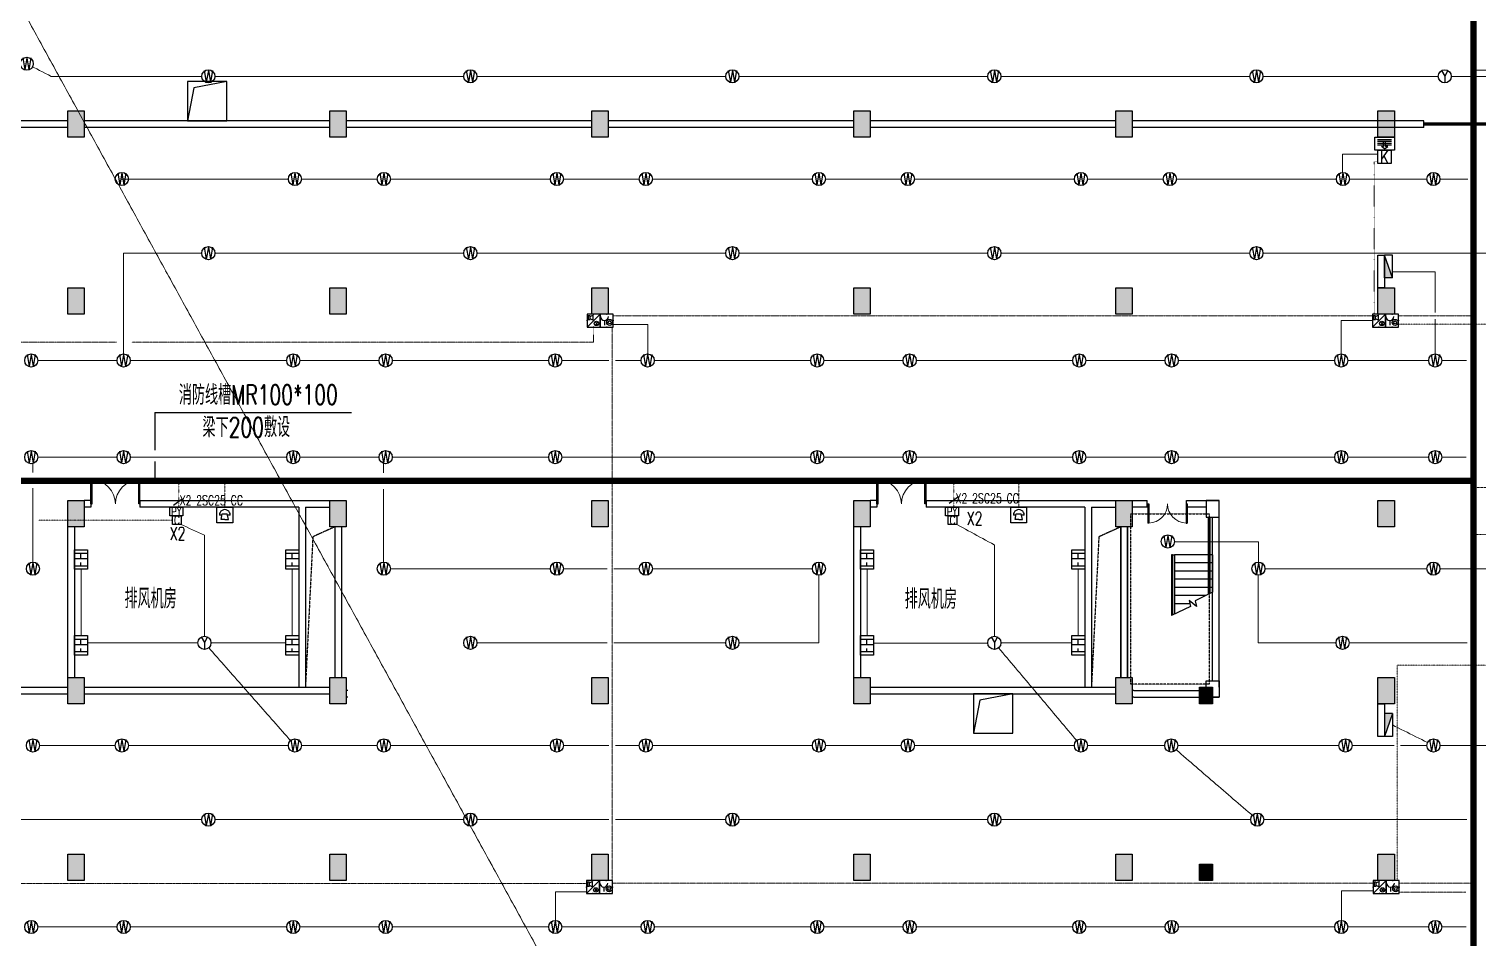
# Model space of a CAD drawing. Extents: x -1348811 to 123514, y -640545 to 749356.
# Drawn here: x -571993 to -527748, y -441473 to -413712 of the extents above; entities that cross this region are included whole.
import ezdxf
from ezdxf.enums import TextEntityAlignment as Align

# ---------------------------------------------------------------- set-up
doc = ezdxf.new("R2010")
doc.units = 0
doc.header["$LTSCALE"] = 10
doc.header["$MEASUREMENT"] = 0
for name, pattern in [('8.17_for siteplandwg$0$DASH', [0.35, 0.25, -0.1]), ('ACAD_ISO11W100', [33.5, 12, -3, 12, -3, 0.5, -3]), ('DASH', [0.35, 0.25, -0.1]), ('DASHDOT', [25.4, 12.7, -6.35, 0, -6.35]), ('DASHED', [0.75, 0.5, -0.25]), ('DIVIDE2', [0.625, 0.25, -0.125, 0, -0.125, 0, -0.125]), ('常规', [20, 10, 0, 10])]:
    doc.linetypes.add(name, pattern=pattern)
doc.layers.get('0').update_dxf_attribs({"linetype": 'CONTINUOUS'})
for name, color, linetype in [('COLU', 1, 'CONTINUOUS'), ('COLU_HATCH', 252, 'CONTINUOUS'), ('JPS-WALL', 7, 'CONTINUOUS'), ('JPS-XHS', 7, 'CONTINUOUS'), ('RD-equip', 3, 'CONTINUOUS'), ('RD-Text', 4, 'CONTINUOUS'), ('STAIR', 9, 'CONTINUOUS'), ('STAIRS', 9, 'CONTINUOUS'), ('TEXT', 7, 'CONTINUOUS'), ('wall', 8, 'CONTINUOUS'), ('WINDOW', 4, 'CONTINUOUS'), ('大空间线缆层', 1, 'CONTINUOUS'), ('排水设施', 163, 'CONTINUOUS')]:
    doc.layers.add(name, color=color, linetype=linetype)
doc.layers.add('RD-Line', color=2, linetype='常规', lineweight=0)
doc.styles.add('FS1', font='txt4.shx', dxfattribs={"width": 0.8, "bigfont": 'fstxt.shx'})
doc.styles.add('FS2', font='tjromans.shx', dxfattribs={"width": 0.8, "bigfont": 'tjhztxt.shx'})
doc.styles.get("Standard").update_dxf_attribs({"font": 'GBENOR', "bigfont": 'GBCBIG'})

# ---------------------------------------------------------------- blocks, each defined once
blk = doc.blocks.new('$DorLib2D$00000002')
for p, q in [((-0.5, 0), (-0.5, 0.4875)), ((-0.475, 0.4875), (-0.5, 0.4875)), ((-0.475, 0), (-0.475, 0.4875)), ((0.475, 0), (0.475, 0.4875)), ((0.475, 0.4875), (0.5, 0.4875)), ((0.5, 0), (0.5, 0.4875)), ((-0.5, 0), (-0.475, 0)), ((0.5, 0), (0.475, 0))]:
    blk.add_line(p, q)
at = {"lineweight": 13}
for centre, start, end in [((-0.4875, 0), 0, 88.53072), ((0.4875, 0), 91.46928, 180)]:
    blk.add_arc(centre, 0.4875, start, end, dxfattribs=at)
blk = doc.blocks.new('A$C00D673E7')
at = {"layer": '排水设施'}
blk.add_lwpolyline([(0, 0), (1200, 0), (1200, 1200), (0, 1200)], close=True, dxfattribs=at)
blk.add_lwpolyline([(1200, 1200), (189, 1005), (0, 0)], dxfattribs=at)
blk = doc.blocks.new('lt')
at = {"linetype": 'DASH'}
blk.add_lwpolyline([(2700, -5600), (300, -5600), (300, -400), (2700, -400)], close=True, dxfattribs=at)
at = {"layer": 'COLU'}
for points in [[(0, 0), (400, 0), (400, -500), (0, -500)], [(400, -5500), (0, -5500), (0, -6000), (400, -6000)]]:
    blk.add_lwpolyline(points, close=True, dxfattribs=at)
at = {"layer": 'STAIR'}
for p, q in [((877, -2768), (1450, -2494)), ((1365, -4350), (1365, -2533)), ((1425, -4350), (1425, -2506)), ((1450, -4350), (1450, -2494)), ((200, -3206), (730, -2941)), ((730, -2941), (694, -2766)), ((694, -2766), (915, -2951)), ((915, -2951), (877, -2768)), ((894, -2850), (1365, -2850)), ((1425, -2850), (1450, -2850)), ((200, -4350), (200, -3206)), ((200, -3350), (275, -3350)), ((275, -3168), (275, -5500)), ((325, -3143), (325, -5500)), ((325, -3350), (1365, -3350)), ((412, -3100), (1365, -3100)), ((1425, -3100), (1450, -3100)), ((1425, -3350), (1450, -3350)), ((200, -3600), (275, -3600)), ((200, -3850), (275, -3850)), ((325, -3600), (1365, -3600)), ((325, -3850), (1365, -3850)), ((1425, -3600), (1450, -3600)), ((1425, -3850), (1450, -3850)), ((200, -4100), (275, -4100)), ((200, -4350), (275, -4350)), ((325, -4100), (1365, -4100)), ((325, -4350), (1365, -4350)), ((1425, -4350), (1365, -4350)), ((1425, -4100), (1450, -4100)), ((1425, -4350), (1450, -4350))]:
    blk.add_line(p, q, dxfattribs=at)
at = {"layer": 'wall', "linetype": 'ByBlock'}
for p, q in [((2600, 0), (0, 0)), ((0, -300), (0, -6000)), ((2600, -200), (400, -200)), ((2600, -200), (400, -200)), ((200, -500), (200, -5500)), ((2800, -600), (2800, -5200)), ((2800, -600), (2800, -5200)), ((3000, -600), (3000, -5200)), ((3000, -600), (3000, -5200)), ((1000, -6000), (0, -6000)), ((400, -5800), (1000, -5800)), ((1000, -5800), (1000, -6000)), ((2200, -5800), (2200, -6000)), ((2200, -5800), (2650, -5800)), ((2650, -6000), (2200, -6000))]:
    blk.add_line(p, q, dxfattribs=at)
at = {"layer": 'WINDOW', "linetype": 'ByBlock', "xscale": 1200, "yscale": 1200, "zscale": 1200}
blk.add_blockref('$DorLib2D$00000002', (1575, -5900), dxfattribs=at)
blk = doc.blocks.new('WG')
at = {"layer": 'RD-equip'}
blk.add_circle((0, 0), 200, dxfattribs=at)
at = {"layer": 'RD-equip', "color": 4, "style": 'FS1', "width": 0.8}
blk.add_attdef('消防', text='', height=360, dxfattribs=at).set_placement((0, 0), align=Align.MIDDLE)
blk = doc.blocks.new('WWWW')
at = {"layer": 'RD-equip'}
blk.add_blockref('WG', (0, 0), dxfattribs=at).add_auto_attribs({'消防': 'W'})
blk = doc.blocks.new('yy')
at = {"layer": 'RD-equip'}
blk.add_circle((0, 0), 200, dxfattribs=at)
at = {"layer": 'RD-equip', "color": 4, "style": 'FS1', "width": 0.8}
blk.add_attdef('Y', text='', height=360, dxfattribs=at).set_placement((0, 0), align=Align.MIDDLE)
blk = doc.blocks.new('YYYY')
at = {"layer": 'RD-equip'}
blk.add_blockref('yy', (0, 0), dxfattribs=at).add_auto_attribs({'Y': 'Y'})
blk = doc.blocks.new('FHJL')
at = {"layer": 'RD-equip', "color": 4}
for p, q in [((-212, 331), (210, 331)), ((-212, 274), (210, 274)), ((-212, 221), (210, 221)), ((-212, 168), (210, 168)), ((-97, 120), (-31, 120)), ((0, 43), (-97, 120)), ((-31, 120), (-31, 293)), ((0, 43), (97, 120)), ((31, 120), (31, 293)), ((97, 120), (31, 120))]:
    blk.add_line(p, q, dxfattribs=at)
at = {"layer": 'RD-equip'}
blk.add_lwpolyline([(300, 400), (300, 0), (-300, 0), (-300, 400)], close=True, dxfattribs=at)
blk = doc.blocks.new('daadfadada')
at = {"layer": 'RD-equip'}
blk.add_lwpolyline([(-300, 600), (300, 600), (300, 0), (-300, 0)], close=True, dxfattribs=at)
at = {"layer": 'RD-equip', "color": 4, "style": 'FS1', "width": 0.8}
blk.add_attdef('M', text='', height=600, dxfattribs=at).set_placement((0, 300), align=Align.MIDDLE)
blk = doc.blocks.new('KZMK')
at = {"layer": 'RD-equip'}
blk.add_lwpolyline([(-200, 400), (200, 400), (200, 0), (-200, 0)], close=True, dxfattribs=at)
at = {"layer": 'RD-equip', "color": 4, "style": 'FS1', "width": 0.8}
blk.add_attdef('C', text='', height=400, dxfattribs=at).set_placement((0, 200), align=Align.MIDDLE)
blk = doc.blocks.new('$equip$00001636')
for p, q in [((0.5, 0), (-0.5, 0)), ((0.5, 0), (-0.5, -1)), ((-0.5, 0), (-0.5, -1)), ((0.5, -1), (0.5, 0)), ((-0.5, -1), (0.5, -1)), ((-0.42, -0.13, 0), (-0.42, -0.43, 0)), ((-0.27, -0.13, 0), (-0.42, -0.13, 0)), ((-0.42, -0.43, 0), (-0.27, -0.43, 0)), ((-0.27, -0.18, 0), (-0.07, -0.08, 0)), ((-0.27, -0.43, 0), (-0.27, -0.13, 0)), ((-0.07, -0.48, 0), (-0.27, -0.38, 0)), ((-0.07, -0.08, 0), (-0.07, -0.48, 0)), ((0.11, -0.6), (0.34, -0.84)), ((0.11, -0.84), (0.34, -0.6))]:
    blk.add_line(p, q)
blk.add_circle((0.22, -0.72), 0.169)
for p in [(0, 0), (-0.5, -0.5), (0, -1), (0.5, -0.5)]:
    blk.add_point(p)
at = {"flags": 9}
blk.add_attdef('A', (0, 0), '', height=0.00002, dxfattribs=at)
blk.add_attdef('B', text='', height=0.4, dxfattribs=at).set_placement((0.88, -0.7), align=Align.MIDDLE_CENTER)
blk = doc.blocks.new('$equip$00001630')
for p, q in [((-0.5, 0), (-0.5, -1)), ((0.5, 0), (-0.5, 0)), ((0.5, -1), (0.5, 0)), ((-0.5, -1), (0.5, -1)), ((-0.17, -0.5), (-0.17, -0.85))]:
    blk.add_line(p, q)
for radius in [0.226, 0.113]:
    blk.add_circle((0.23, -0.64), radius)
blk.add_arc((-0.17, -0.2), 0.3, 180, 0)
for p in [(0, 0), (-0.5, -0.5), (0, -1), (0.5, -0.5)]:
    blk.add_point(p)
at = {"flags": 9}
blk.add_attdef('A', (0, 0), '', height=0.00002, dxfattribs=at)
blk.add_attdef('B', text='', height=0.4, dxfattribs=at).set_placement((0.88, -0.7), align=Align.MIDDLE_CENTER)
blk = doc.blocks.new('DXHS')
at = {"layer": 'JPS-XHS'}
blk.add_hatch(color=256, dxfattribs=at).paths.add_polyline_path([(-350, 240), (-350, 0), (350, 0)])
at = {"layer": 'JPS-XHS', "linetype": 'Continuous'}
for p, q in [((-350, 240), (-350, 0)), ((-350, 240), (350, 240)), ((-350, 0), (350, 0)), ((350, 240), (350, 0))]:
    blk.add_line(p, q, dxfattribs=at)
at = {"layer": 'JPS-XHS'}
blk.add_line((-350, 240), (350, 0), dxfattribs=at)
blk = doc.blocks.new('adfarq2daasdfwqdf')
at = {"color": 4}
for p, q in [((-73, 0), (-139, 0)), ((-94, -112), (-67, 29)), ((-67, 29), (62, 29)), ((94, -112), (62, 29)), ((139, 0), (71, 0)), ((0, -112), (-94, -112)), ((0, -112), (94, -112))]:
    blk.add_line(p, q, dxfattribs=at)
blk.add_ellipse((0, 0), major_axis=(98.3, 98.3), ratio=1, start_param=5.497787, end_param=8.63938, dxfattribs=at)
at = {"layer": 'RD-equip'}
blk.add_lwpolyline([(-201, 200), (199, 200), (199, -200), (-201, -200)], close=True, dxfattribs=at)

msp = doc.modelspace()

# ---------------------------------------------------------------- hatches: boundary and pattern name
at = {"layer": 'COLU_HATCH'}
for points in [[(-570803.4, -416216.4), (-570303.4, -416216.4), (-570303.4, -417016.4), (-570803.4, -417016.4)], [(-562803.4, -416216.4), (-562303.4, -416216.4), (-562303.4, -417016.4), (-562803.4, -417016.4)], [(-554803.4, -416216.4), (-554303.4, -416216.4), (-554303.4, -417016.4), (-554803.4, -417016.4)], [(-546803.4, -416216.4), (-546303.4, -416216.4), (-546303.4, -417016.4), (-546803.4, -417016.4)], [(-538803.4, -416216.4), (-538303.4, -416216.4), (-538303.4, -417016.4), (-538803.4, -417016.4)], [(-530803.4, -416216.4), (-530303.4, -416216.4), (-530303.4, -417016.4), (-530803.4, -417016.4)], [(-570803.4, -421616.4), (-570303.4, -421616.4), (-570303.4, -422416.4), (-570803.4, -422416.4)], [(-562803.4, -421616.4), (-562303.4, -421616.4), (-562303.4, -422416.4), (-562803.4, -422416.4)], [(-554803.4, -421616.4), (-554303.4, -421616.4), (-554303.4, -422416.4), (-554803.4, -422416.4)], [(-546803.4, -421616.4), (-546303.4, -421616.4), (-546303.4, -422416.4), (-546803.4, -422416.4)], [(-538803.4, -421616.4), (-538303.4, -421616.4), (-538303.4, -422416.4), (-538803.4, -422416.4)], [(-530803.4, -421616.4), (-530303.4, -421616.4), (-530303.4, -422416.4), (-530803.4, -422416.4)], [(-570803.4, -428116.4), (-570303.4, -428116.4), (-570303.4, -428916.4), (-570803.4, -428916.4)], [(-562803.4, -428116.4), (-562303.4, -428116.4), (-562303.4, -428916.4), (-562803.4, -428916.4)], [(-554803.4, -428116.4), (-554303.4, -428116.4), (-554303.4, -428916.4), (-554803.4, -428916.4)], [(-546803.4, -428116.4), (-546303.4, -428116.4), (-546303.4, -428916.4), (-546803.4, -428916.4)], [(-538803.4, -428116.4), (-538303.4, -428116.4), (-538303.4, -428916.4), (-538803.4, -428916.4)], [(-530803.4, -428116.4), (-530303.4, -428116.4), (-530303.4, -428916.4), (-530803.4, -428916.4)], [(-570803.4, -433516.4), (-570303.4, -433516.4), (-570303.4, -434316.4), (-570803.4, -434316.4)], [(-562803.4, -433516.4), (-562303.4, -433516.4), (-562303.4, -434316.4), (-562803.4, -434316.4)], [(-554803.4, -433516.4), (-554303.4, -433516.4), (-554303.4, -434316.4), (-554803.4, -434316.4)], [(-546803.4, -433516.4), (-546303.4, -433516.4), (-546303.4, -434316.4), (-546803.4, -434316.4)], [(-538803.4, -433516.4), (-538303.4, -433516.4), (-538303.4, -434316.4), (-538803.4, -434316.4)], [(-530803.4, -433516.4), (-530303.4, -433516.4), (-530303.4, -434316.4), (-530803.4, -434316.4)], [(-536253.4, -433816.4), (-535853.4, -433816.4), (-535853.4, -434316.4), (-536253.4, -434316.4)], [(-570803.4, -438916.4), (-570303.4, -438916.4), (-570303.4, -439716.4), (-570803.4, -439716.4)], [(-562803.4, -438916.4), (-562303.4, -438916.4), (-562303.4, -439716.4), (-562803.4, -439716.4)], [(-554803.4, -438916.4), (-554303.4, -438916.4), (-554303.4, -439716.4), (-554803.4, -439716.4)], [(-546803.4, -438916.4), (-546303.4, -438916.4), (-546303.4, -439716.4), (-546803.4, -439716.4)], [(-538803.4, -438916.4), (-538303.4, -438916.4), (-538303.4, -439716.4), (-538803.4, -439716.4)], [(-536253.4, -439216.4), (-535853.4, -439216.4), (-535853.4, -439716.4), (-536253.4, -439716.4)], [(-530803.4, -438916.4), (-530303.4, -438916.4), (-530303.4, -439716.4), (-530803.4, -439716.4)]]:
    msp.add_hatch(color=256, dxfattribs=at).paths.add_polyline_path(points)

# ---------------------------------------------------------------- linework, layer by layer
at = {"layer": 'COLU'}
for points in [[(-570803.4, -416216.4), (-570303.4, -416216.4), (-570303.4, -417016.4), (-570803.4, -417016.4)], [(-562803.4, -416216.4), (-562303.4, -416216.4), (-562303.4, -417016.4), (-562803.4, -417016.4)], [(-554803.4, -416216.4), (-554303.4, -416216.4), (-554303.4, -417016.4), (-554803.4, -417016.4)], [(-546803.4, -416216.4), (-546303.4, -416216.4), (-546303.4, -417016.4), (-546803.4, -417016.4)], [(-538803.4, -416216.4), (-538303.4, -416216.4), (-538303.4, -417016.4), (-538803.4, -417016.4)], [(-530803.4, -416216.4), (-530303.4, -416216.4), (-530303.4, -417016.4), (-530803.4, -417016.4)], [(-570803.4, -421616.4), (-570303.4, -421616.4), (-570303.4, -422416.4), (-570803.4, -422416.4)], [(-562803.4, -421616.4), (-562303.4, -421616.4), (-562303.4, -422416.4), (-562803.4, -422416.4)], [(-554803.4, -421616.4), (-554303.4, -421616.4), (-554303.4, -422416.4), (-554803.4, -422416.4)], [(-546803.4, -421616.4), (-546303.4, -421616.4), (-546303.4, -422416.4), (-546803.4, -422416.4)], [(-538803.4, -421616.4), (-538303.4, -421616.4), (-538303.4, -422416.4), (-538803.4, -422416.4)], [(-530803.4, -421616.4), (-530303.4, -421616.4), (-530303.4, -422416.4), (-530803.4, -422416.4)], [(-570803.4, -428116.4), (-570303.4, -428116.4), (-570303.4, -428916.4), (-570803.4, -428916.4)], [(-562803.4, -428116.4), (-562303.4, -428116.4), (-562303.4, -428916.4), (-562803.4, -428916.4)], [(-554803.4, -428116.4), (-554303.4, -428116.4), (-554303.4, -428916.4), (-554803.4, -428916.4)], [(-546803.4, -428116.4), (-546303.4, -428116.4), (-546303.4, -428916.4), (-546803.4, -428916.4)], [(-538803.4, -428116.4), (-538303.4, -428116.4), (-538303.4, -428916.4), (-538803.4, -428916.4)], [(-530803.4, -428116.4), (-530303.4, -428116.4), (-530303.4, -428916.4), (-530803.4, -428916.4)], [(-570803.4, -433516.4), (-570303.4, -433516.4), (-570303.4, -434316.4), (-570803.4, -434316.4)], [(-562803.4, -433516.4), (-562303.4, -433516.4), (-562303.4, -434316.4), (-562803.4, -434316.4)], [(-554803.4, -433516.4), (-554303.4, -433516.4), (-554303.4, -434316.4), (-554803.4, -434316.4)], [(-546803.4, -433516.4), (-546303.4, -433516.4), (-546303.4, -434316.4), (-546803.4, -434316.4)], [(-538803.4, -433516.4), (-538303.4, -433516.4), (-538303.4, -434316.4), (-538803.4, -434316.4)], [(-530803.4, -433516.4), (-530303.4, -433516.4), (-530303.4, -434316.4), (-530803.4, -434316.4)], [(-536253.4, -433816.4), (-535853.4, -433816.4), (-535853.4, -434316.4), (-536253.4, -434316.4)], [(-570803.4, -438916.4), (-570303.4, -438916.4), (-570303.4, -439716.4), (-570803.4, -439716.4)], [(-562803.4, -438916.4), (-562303.4, -438916.4), (-562303.4, -439716.4), (-562803.4, -439716.4)], [(-554803.4, -438916.4), (-554303.4, -438916.4), (-554303.4, -439716.4), (-554803.4, -439716.4)], [(-546803.4, -438916.4), (-546303.4, -438916.4), (-546303.4, -439716.4), (-546803.4, -439716.4)], [(-538803.4, -438916.4), (-538303.4, -438916.4), (-538303.4, -439716.4), (-538803.4, -439716.4)], [(-536253.4, -439216.4), (-535853.4, -439216.4), (-535853.4, -439716.4), (-536253.4, -439716.4)], [(-530803.4, -438916.4), (-530303.4, -438916.4), (-530303.4, -439716.4), (-530803.4, -439716.4)]]:
    msp.add_lwpolyline(points, close=True, dxfattribs=at)
at = {"layer": 'JPS-WALL'}
for points in [[(-530603.4, -420616.4), (-530603.4, -421616.4), (-530803.4, -421616.4), (-530803.4, -420616.4)], [(-530603.4, -434316.4), (-530603.4, -435316.4), (-530803.4, -435316.4), (-530803.4, -434316.4)]]:
    msp.add_lwpolyline(points, close=True, dxfattribs=at)
at = {"layer": 'RD-equip'}
for points in [[(-567694.5, -428316.4), (-567294.7, -428316.4), (-567294.7, -428583.1), (-567694.5, -428583.1)], [(-544011.8, -428316.4), (-543612.1, -428316.4), (-543612.1, -428583.1), (-544011.8, -428583.1)], [(-570603.4, -430213.1), (-570603.4, -429613.5), (-570203.4, -429613.5), (-570203.4, -430213.1)], [(-564153.4, -430213.1), (-564153.4, -429613.5), (-563753.4, -429613.5), (-563753.4, -430213.1)], [(-546603.4, -430213.1), (-546603.4, -429613.5), (-546203.4, -429613.5), (-546203.4, -430213.1)], [(-540153.4, -430213.1), (-540153.4, -429613.5), (-539753.4, -429613.5), (-539753.4, -430213.1)], [(-570603.4, -432836.6), (-570603.4, -432237), (-570203.4, -432237), (-570203.4, -432836.6)], [(-564153.4, -432836.6), (-564153.4, -432237), (-563753.4, -432237), (-563753.4, -432836.6)], [(-546603.4, -432836.6), (-546603.4, -432237), (-546203.4, -432237), (-546203.4, -432836.6)], [(-540153.4, -432836.6), (-540153.4, -432237), (-539753.4, -432237), (-539753.4, -432836.6)]]:
    msp.add_lwpolyline(points, close=True, dxfattribs=at)
at = {"layer": 'RD-Line'}
for p, q in [((-608888.9, -346232.8), (-456497.3, -624013.4)), ((-571310.9, -415158.3), (-571883.3, -414865.7)), ((-526538.2, -414971.7), (-527884.8, -414971.7)), ((-566716.1, -415158.3), (-571310.9, -415158.3)), ((-558716.1, -415158.3), (-566316.1, -415158.3)), ((-550716.1, -415158.3), (-558316.1, -415158.3)), ((-542716.1, -415158.3), (-550316.1, -415158.3)), ((-534716.1, -415158.3), (-542316.1, -415158.3)), ((-528964.5, -415158.3), (-534316.1, -415158.3)), ((-526666.1, -415158.3), (-528564.5, -415158.3)), ((-530803.4, -417531.1), (-531887.9, -417531.1)), ((-531887.9, -418094.5), (-531887.9, -417531.1)), ((-569159.2, -418294), (-564073.4, -418294)), ((-563673.4, -418294), (-561359.2, -418294)), ((-560959.2, -418294), (-556073.4, -418294)), ((-555673.4, -418294), (-553359.2, -418294)), ((-552959.2, -418294), (-548073.4, -418294)), ((-547673.4, -418294), (-545359.2, -418294)), ((-544959.2, -418294), (-540073.4, -418294)), ((-539673.4, -418294), (-537359.2, -418294)), ((-536959.2, -418294), (-533613, -418294)), ((-533613, -418294), (-532073.4, -418294)), ((-531673.4, -418294), (-529309.2, -418294)), ((-528909.2, -418294), (-528056.6, -418294)), ((-566716.1, -420558.3), (-569111.6, -420558.3)), ((-569111.6, -423635.7), (-569111.6, -420558.3)), ((-558716.1, -420558.3), (-566316.1, -420558.3)), ((-550716.1, -420558.3), (-558316.1, -420558.3)), ((-542716.1, -420558.3), (-550316.1, -420558.3)), ((-534716.1, -420558.3), (-542316.1, -420558.3)), ((-526666.1, -420558.3), (-534316.1, -420558.3)), ((-530363.4, -421124.1), (-529057.5, -421124.1)), ((-529057.5, -422375), (-529057.5, -421124.1)), ((-554153.4, -422733.9), (-553092.7, -422733.9)), ((-553092.7, -423635.7), (-553092.7, -422733.9)), ((-530972.4, -422616.4), (-531931.1, -422616.4)), ((-531931.1, -423635.6), (-531931.1, -422616.4)), ((-529057.5, -423635.5), (-529057.5, -422575)), ((-571723.4, -423835.5), (-569302.8, -423835.5)), ((-568902.8, -423835.5), (-564123.4, -423835.5)), ((-563723.4, -423835.5), (-561302.8, -423835.5)), ((-560902.8, -423835.5), (-556123.4, -423835.5)), ((-555723.4, -423835.5), (-554286.1, -423835.5)), ((-554086.1, -423835.5), (-553302.8, -423835.5)), ((-552902.8, -423835.5), (-548123.4, -423835.5)), ((-547723.4, -423835.5), (-545302.8, -423835.5)), ((-544902.8, -423835.5), (-540123.4, -423835.5)), ((-539723.4, -423835.5), (-537302.8, -423835.5)), ((-536902.8, -423835.5), (-533647.3, -423835.5)), ((-533647.3, -423835.5), (-532123.4, -423835.5)), ((-531723.4, -423835.5), (-529252.8, -423835.5)), ((-528852.8, -423835.5), (-528103.6, -423835.5)), ((-569302.8, -426787.5), (-571723.4, -426787.5)), ((-564123.4, -426787.5), (-568902.8, -426787.5)), ((-561302.8, -426787.5), (-563723.4, -426787.5)), ((-556123.4, -426787.5), (-560902.8, -426787.5)), ((-553302.8, -426787.5), (-555723.4, -426787.5)), ((-548123.4, -426787.5), (-552902.8, -426787.5)), ((-545302.8, -426787.5), (-547723.4, -426787.5)), ((-540123.4, -426787.5), (-544902.8, -426787.5)), ((-537302.8, -426787.5), (-539723.4, -426787.5)), ((-533675.3, -426787.5), (-536902.8, -426787.5)), ((-532123.4, -426787.5), (-533675.3, -426787.5)), ((-529252.8, -426787.5), (-531723.4, -426787.5)), ((-528111.6, -426787.5), (-528852.8, -426787.5)), ((-571880.5, -427256.2), (-571880.5, -426982.8)), ((-561168.4, -427269.7), (-561168.4, -426976.4)), ((-571880.5, -429994.1), (-571880.5, -427736)), ((-561168.4, -429994.2), (-561168.4, -427767)), ((-566637.7, -429174.3), (-567345.7, -428843.5)), ((-566637.7, -432258.3), (-566637.7, -429174.3)), ((-543663.1, -428843.5), (-542516.1, -429468.1)), ((-542516.1, -432258.3), (-542516.1, -429468.1)), ((-537019.7, -429368.8), (-534449.4, -429368.8)), ((-534449.4, -429994), (-534449.4, -429368.8)), ((-570403.4, -432237), (-570403.4, -430213.1)), ((-563953.4, -432237), (-563953.4, -430213.1)), ((-560959.2, -430194), (-556073.4, -430194)), ((-555673.4, -430194), (-554338.9, -430194)), ((-554138.9, -430194), (-553359.2, -430194)), ((-552959.2, -430194), (-548073.4, -430194)), ((-547873.4, -430394), (-547873.4, -432458.3)), ((-546403.4, -432237), (-546403.4, -430213.1)), ((-539953.4, -432237), (-539953.4, -430213.1)), ((-534457, -430394), (-534457, -432455.2)), ((-534253.6, -430194), (-533537.3, -430194)), ((-533537.3, -430194), (-529309.2, -430194)), ((-528909.2, -430194), (-524023.4, -430194)), ((-570203.4, -432458.3), (-566837.7, -432458.3)), ((-566505.4, -432608.3), (-564005.7, -435444)), ((-566437.7, -432458.3), (-564153.4, -432458.3)), ((-554338.9, -432458.3), (-558316.1, -432458.3)), ((-550716.1, -432458.3), (-554138.9, -432458.3)), ((-550316.1, -432458.3), (-547873.4, -432458.3)), ((-542715.9, -432467.4), (-546203.4, -432467.4)), ((-542387.2, -432611.2), (-540002.3, -435441.1)), ((-542316.1, -432459.1), (-540153.4, -432459.1)), ((-532083.1, -432455.2), (-534457, -432455.2)), ((-528075.7, -432459.8), (-531683.1, -432459.8)), ((-530363.4, -434966.4), (-529288.1, -435504.5)), ((-571673.4, -435594), (-569359.2, -435594)), ((-568959.2, -435594), (-564073.4, -435594)), ((-563673.4, -435594), (-561359.2, -435594)), ((-560959.2, -435594), (-556073.4, -435594)), ((-555673.4, -435594), (-554286.1, -435594)), ((-554086.1, -435594), (-553359.2, -435594)), ((-552959.2, -435594), (-548073.4, -435594)), ((-547673.4, -435594), (-545359.2, -435594)), ((-544959.2, -435594), (-540073.4, -435594)), ((-537315.6, -435594), (-539673.4, -435594)), ((-536964.1, -435724.6), (-534640.3, -437727.7)), ((-533555, -435594), (-536915.6, -435594)), ((-531994.5, -435594), (-533555, -435594)), ((-530312.4, -435594), (-531594.5, -435594)), ((-529309.2, -435594), (-530112.4, -435594)), ((-524023.4, -435594), (-528909.2, -435594)), ((-566716.1, -437858.3), (-574316.1, -437858.3)), ((-558716.1, -437858.3), (-566316.1, -437858.3)), ((-554286.1, -437858.3), (-558316.1, -437858.3)), ((-550716.1, -437858.3), (-554086.1, -437858.3)), ((-542716.1, -437858.3), (-550316.1, -437858.3)), ((-534688.8, -437858.3), (-542316.1, -437858.3)), ((-528086.8, -437858.3), (-534288.8, -437858.3)), ((-554972.4, -440066.5), (-555915.5, -440066.5)), ((-555915.5, -440935.6), (-555915.5, -440066.5)), ((-530953.4, -440034.2), (-531920, -440034.2)), ((-531920, -440935.5), (-531920, -440034.2)), ((-571723.4, -441135.5), (-569302.8, -441135.5)), ((-568902.8, -441135.5), (-564123.4, -441135.5)), ((-563723.4, -441135.5), (-561302.8, -441135.5)), ((-560902.8, -441135.5), (-556123.4, -441135.5)), ((-555723.4, -441135.5), (-553302.8, -441135.5)), ((-552902.8, -441135.5), (-548123.4, -441135.5)), ((-547723.4, -441135.5), (-545302.8, -441135.5)), ((-544902.8, -441135.5), (-540123.4, -441135.5)), ((-539723.4, -441135.5), (-537302.8, -441135.5)), ((-536902.8, -441135.5), (-533566.6, -441135.5)), ((-533566.6, -441135.5), (-532123.4, -441135.5)), ((-531723.4, -441135.5), (-529252.8, -441135.5)), ((-528852.8, -441135.5), (-528110.5, -441135.5))]:
    msp.add_line(p, q, dxfattribs=at)
at = {"layer": 'RD-Line', "color": 1, "linetype": 'DASHDOT', "ltscale": 0.04}
for p, q in [((-530916.3, -422416.4), (-530916.3, -417765.4)), ((-530803.4, -417765.4), (-530916.3, -417765.4)), ((-554753.4, -422816.4), (-554753.4, -423271.9))]:
    msp.add_line(p, q, dxfattribs=at)
at = {"layer": 'RD-Line', "color": 1, "linetype": 'ACAD_ISO11W100', "ltscale": 0.05}
for p, q in [((-554153.4, -422475), (-530972.4, -422475)), ((-527884.8, -422475), (-530172.5, -422475)), ((-554186.1, -439716.4), (-554186.1, -422816.4)), ((-569325.6, -423271.9), (-578965.3, -423271.9)), ((-554753.4, -423271.9), (-568849.2, -423271.9)), ((-554972.4, -439804.6), (-578153.4, -439804.6)), ((-530953.4, -439797.1), (-554172.5, -439797.1)), ((-530153.4, -439798.3), (-527884.8, -439798.3)), ((-530153.4, -440073.4), (-528118.8, -440073.4))]:
    msp.add_line(p, q, dxfattribs=at)
at = {"layer": 'RD-Line', "color": 1, "linetype": 'DASHDOT', "ltscale": 0.05}
for p, q in [((-530172.5, -422721.6), (-519268.9, -422721.6)), ((-567606.1, -428713.3), (-571704.1, -428713.3)), ((-520849.7, -433140.5), (-530212.4, -433140.5)), ((-530212.4, -439716.4), (-530212.4, -433140.5))]:
    msp.add_line(p, q, dxfattribs=at)
at = {"layer": 'RD-Line', "color": 1, "linetype": 'DIVIDE2', "ltscale": 0.8}
for p, q in [((-567417.7, -428316.4), (-567417.7, -427509.2)), ((-543752.2, -428316.4), (-543752.2, -427509.2))]:
    msp.add_line(p, q, dxfattribs=at)
at = {"layer": 'RD-Line', "linetype": '8.17_for siteplandwg$0$DASH'}
for p, q in [((-566013.4, -428316.5), (-566013.4, -427509.2)), ((-541771.3, -428316.5), (-541771.3, -427509.2)), ((-522053.4, -427710.7), (-527884.8, -427710.7))]:
    msp.add_line(p, q, dxfattribs=at)
at = {"layer": 'RD-Line', "color": 1, "linetype": 'DIVIDE2', "ltscale": 1.2}
msp.add_line((-527884.8, -429149.3), (-520003.3, -429149.3), dxfattribs=at)
at = {"layer": 'RD-Line', "linetype": 'DASHED', "ltscale": 0.8, "const_width": 200}
for points in [[(-593857.2, -602852.8), (-593857.2, -584767.5), (-533341.7, -584767.5), (-533341.7, -497934.3), (-527884.8, -497934.3), (-527884.8, -388234.7)], [(-527884.8, -427509.2), (-592889.5, -427509.2)]]:
    msp.add_lwpolyline(points, dxfattribs=at)
at = {"layer": 'RD-Text'}
for p, q in [((-568145.5, -425425.9), (-562149.6, -425425.9)), ((-568145.5, -425425.9), (-568145.5, -426571.1)), ((-568145.5, -426922.9), (-568145.5, -427509.2)), ((-567302.2, -428058.1), (-567583.1, -428264.8)), ((-543610.4, -427996.9), (-543891.3, -428203.6))]:
    msp.add_line(p, q, dxfattribs=at)
at = {"layer": 'STAIRS', "linetype": 'DASH'}
for points in [[(-562653.4, -428916.4), (-563325.2, -429220.5), (-563553.4, -433816.4)], [(-538653.4, -428916.4), (-539325.2, -429220.5), (-539553.4, -433816.4)]]:
    msp.add_lwpolyline(points, dxfattribs=at)
at = {"layer": 'wall', "linetype": 'ByBlock'}
for p, q in [((-570803.4, -416516.4), (-573553.4, -416516.4)), ((-570803.4, -416716.4), (-573553.4, -416716.4)), ((-562803.4, -416516.4), (-570303.4, -416516.4)), ((-562803.4, -416716.4), (-570303.4, -416716.4)), ((-554803.4, -416516.4), (-562303.4, -416516.4)), ((-554803.4, -416716.4), (-562303.4, -416716.4)), ((-546803.4, -416516.4), (-554303.4, -416516.4)), ((-546803.4, -416716.4), (-554303.4, -416716.4)), ((-538803.4, -416516.4), (-546303.4, -416516.4)), ((-538803.4, -416716.4), (-546303.4, -416716.4)), ((-529403.4, -416516.4), (-538303.4, -416516.4)), ((-529403.4, -416716.4), (-538303.4, -416716.4)), ((-570103.4, -428116.4), (-570303.4, -428116.4)), ((-570103.4, -428116.4), (-570103.4, -428316.4)), ((-568603.4, -428116.4), (-562803.4, -428116.4)), ((-568603.4, -428116.4), (-568603.4, -428316.4)), ((-546103.4, -428116.4), (-546303.4, -428116.4)), ((-546103.4, -428116.4), (-546103.4, -428316.4)), ((-544603.4, -428116.4), (-538803.4, -428116.4)), ((-544603.4, -428116.4), (-544603.4, -428316.4)), ((-570103.4, -428316.4), (-570303.4, -428316.4)), ((-563753.4, -428316.4), (-568603.4, -428316.4)), ((-563753.4, -428316.4), (-563753.4, -433816.4)), ((-563553.4, -428316.4), (-563553.4, -433816.4)), ((-563553.4, -428316.4), (-562803.4, -428316.4)), ((-546103.4, -428316.4), (-546303.4, -428316.4)), ((-539753.4, -428316.4), (-544603.4, -428316.4)), ((-539753.4, -428316.4), (-539753.4, -433816.4)), ((-539553.4, -428316.4), (-539553.4, -433816.4)), ((-539553.4, -428316.4), (-538803.4, -428316.4)), ((-570803.4, -433516.4), (-570803.4, -428916.4)), ((-570603.4, -428916.4), (-570603.4, -433516.4)), ((-562653.4, -428916.4), (-562653.4, -433516.4)), ((-562453.4, -428916.4), (-562453.4, -433516.4)), ((-546803.4, -433516.4), (-546803.4, -428916.4)), ((-546603.4, -428916.4), (-546603.4, -433516.4)), ((-538653.4, -428916.4), (-538653.4, -433516.4)), ((-538453.4, -428916.4), (-538453.4, -433516.4))]:
    msp.add_line(p, q, dxfattribs=at)
at = {"layer": 'wall'}
for p, q in [((-529403.4, -416716.4), (-529403.4, -416516.4)), ((-578303.4, -433816.4), (-570803.4, -433816.4)), ((-578303.4, -434016.4), (-570803.4, -434016.4)), ((-570303.4, -433816.4), (-562803.4, -433816.4)), ((-570303.4, -434016.4), (-562803.4, -434016.4)), ((-562253.4, -433916.4), (-562303.4, -433916.4)), ((-546303.4, -433816.4), (-538803.4, -433816.4)), ((-546303.4, -434016.4), (-538803.4, -434016.4)), ((-538253.4, -433916.4), (-538303.4, -433916.4)), ((-562253.4, -434116.4), (-562303.4, -434116.4)), ((-538253.4, -434116.4), (-538303.4, -434116.4))]:
    msp.add_line(p, q, dxfattribs=at)
at = {"layer": 'WINDOW', "linetype": 'DASH', "ltscale": 2, "const_width": 100}
msp.add_lwpolyline([(-523703.4, -416616.4), (-529403.4, -416616.4)], dxfattribs=at)

# ---------------------------------------------------------------- block references
at = {"layer": 'JPS-XHS', "xscale": -1, "rotation": 270}
msp.add_blockref('DXHS', (-530603.4, -420966.4), dxfattribs=at)
at = {"layer": 'JPS-XHS', "rotation": 270}
msp.add_blockref('DXHS', (-530603.4, -434966.4), dxfattribs=at)
at = {"layer": 'RD-equip'}
for name, p in [('WWWW', (-572061.4, -414774.7)), ('WWWW', (-566516.1, -415158.3)), ('WWWW', (-558516.1, -415158.3)), ('WWWW', (-550516.1, -415158.3)), ('WWWW', (-542516.1, -415158.3)), ('WWWW', (-534516.1, -415158.3)), ('YYYY', (-528764.5, -415158.3)), ('WWWW', (-569159.2, -418294)), ('WWWW', (-563873.4, -418294)), ('WWWW', (-561159.2, -418294)), ('WWWW', (-555873.4, -418294)), ('WWWW', (-553159.2, -418294)), ('WWWW', (-547873.4, -418294)), ('WWWW', (-545159.2, -418294)), ('WWWW', (-539873.4, -418294)), ('WWWW', (-537159.2, -418294)), ('WWWW', (-531873.4, -418294)), ('WWWW', (-529109.2, -418294)), ('WWWW', (-566516.1, -420558.3)), ('WWWW', (-558516.1, -420558.3)), ('WWWW', (-550516.1, -420558.3)), ('WWWW', (-542516.1, -420558.3)), ('WWWW', (-534516.1, -420558.3)), ('WWWW', (-571923.4, -423835.5)), ('WWWW', (-569102.8, -423835.5)), ('WWWW', (-563923.4, -423835.5)), ('WWWW', (-561102.8, -423835.5)), ('WWWW', (-555923.4, -423835.5)), ('WWWW', (-553102.8, -423835.5)), ('WWWW', (-547923.4, -423835.5)), ('WWWW', (-545102.8, -423835.5)), ('WWWW', (-539923.4, -423835.5)), ('WWWW', (-537102.8, -423835.5)), ('WWWW', (-531923.4, -423835.5)), ('WWWW', (-529052.8, -423835.5)), ('WWWW', (-571923.4, -426787.5)), ('WWWW', (-569102.8, -426787.5)), ('WWWW', (-563923.4, -426787.5)), ('WWWW', (-561102.8, -426787.5)), ('WWWW', (-555923.4, -426787.5)), ('WWWW', (-553102.8, -426787.5)), ('WWWW', (-547923.4, -426787.5)), ('WWWW', (-545102.8, -426787.5)), ('WWWW', (-539923.4, -426787.5)), ('WWWW', (-537102.8, -426787.5)), ('WWWW', (-531923.4, -426787.5)), ('WWWW', (-529052.8, -426787.5)), ('WWWW', (-537219.7, -429363.2)), ('WWWW', (-571873.4, -430194)), ('WWWW', (-561159.2, -430194)), ('WWWW', (-555873.4, -430194)), ('WWWW', (-553159.2, -430194)), ('WWWW', (-547873.4, -430194)), ('WWWW', (-534453.6, -430194)), ('WWWW', (-529109.2, -430194)), ('YYYY', (-566637.7, -432458.3)), ('WWWW', (-558516.1, -432458.3)), ('WWWW', (-550516.1, -432458.3)), ('YYYY', (-542516.1, -432458.3)), ('WWWW', (-531883.1, -432458.3)), ('WWWW', (-571873.4, -435594)), ('WWWW', (-569159.2, -435594)), ('WWWW', (-563873.4, -435594)), ('WWWW', (-561159.2, -435594)), ('WWWW', (-555873.4, -435594)), ('WWWW', (-553159.2, -435594)), ('WWWW', (-547873.4, -435594)), ('WWWW', (-545159.2, -435594)), ('WWWW', (-539873.4, -435594)), ('WWWW', (-537115.6, -435594)), ('WWWW', (-531794.5, -435594)), ('WWWW', (-529109.2, -435594)), ('WWWW', (-566516.1, -437858.3)), ('WWWW', (-558516.1, -437858.3)), ('WWWW', (-550516.1, -437858.3)), ('WWWW', (-542516.1, -437858.3)), ('WWWW', (-534488.8, -437858.3)), ('WWWW', (-571923.4, -441135.5)), ('WWWW', (-569102.8, -441135.5)), ('WWWW', (-563923.4, -441135.5)), ('WWWW', (-561102.8, -441135.5)), ('WWWW', (-555923.4, -441135.5)), ('WWWW', (-553102.8, -441135.5)), ('WWWW', (-547923.4, -441135.5)), ('WWWW', (-545102.8, -441135.5)), ('WWWW', (-539923.4, -441135.5)), ('WWWW', (-537102.8, -441135.5)), ('WWWW', (-531923.4, -441135.5)), ('WWWW', (-529052.8, -441135.5))]:
    msp.add_blockref(name, p, dxfattribs=at)
for name, p, xscale, yscale, zscale in [('FHJL', (-530603.4, -417416.4), 1.000005000270903, 1.000005000038072, 1.000005), ('$equip$00001636', (-554753.4, -422416.4), 399.9743999999482, 399.9743999999482, 399.9744), ('$equip$00001630', (-554353.4, -422416.4), 399.9743999999482, 399.9743999999482, 399.9744000000001), ('$equip$00001636', (-530772.5, -422416.4), 399.9743999999482, 399.9743999999482, 399.9744), ('$equip$00001630', (-530372.5, -422416.4), 399.9743999999482, 399.9743999999482, 399.9744000000001), ('$equip$00001636', (-554772.5, -439716.4), 399.9743999999482, 399.9743999999482, 399.9744), ('$equip$00001630', (-554372.5, -439716.4), 399.9743999999482, 399.9743999999482, 399.9744000000001), ('$equip$00001636', (-530753.4, -439716.4), 399.9743999999482, 399.9743999999482, 399.9744), ('$equip$00001630', (-530353.4, -439716.4), 399.9743999999482, 399.9743999999482, 399.9744000000001)]:
    msp.add_blockref(name, p, dxfattribs=dict(at, xscale=xscale, yscale=yscale, zscale=zscale))
for name, p, xscale, yscale, zscale, values in [('daadfadada', (-530603.4, -417816.4), 0.6666700001806021, 0.6666699999477714, 0.66667, {'M': 'K'}), ('KZMK', (-567475.9, -428843.5), 0.6510000000707805, 0.6509999999543652, 0.6509999999999999, {'C': 'C'}), ('KZMK', (-543793.3, -428843.5), 0.6510000000707805, 0.6509999999543652, 0.6509999999999999, {'C': 'C'})]:
    msp.add_blockref(name, p, dxfattribs=dict(at, xscale=xscale, yscale=yscale, zscale=zscale)).add_auto_attribs(values)
at = {"layer": 'wall', "rotation": 180}
msp.add_blockref('lt', (-535653.4, -434116.4), dxfattribs=at)
at = {"layer": 'WINDOW', "linetype": 'ByBlock', "xscale": -1500, "yscale": 1500, "zscale": 1500}
for p in [(-569353.4, -428215.3), (-545353.4, -428215.3)]:
    msp.add_blockref('$DorLib2D$00000002', p, dxfattribs=at)
at = {"layer": '大空间线缆层', "linetype": '常规', "xscale": 1.200000000000058, "yscale": 1.199999999953434, "zscale": 1.2, "rotation": 0.03429375488022728}
for p in [(-566012, -428556.6), (-541770, -428556.6)]:
    msp.add_blockref('adfarq2daasdfwqdf', p, dxfattribs=at)
at = {"layer": '排水设施'}
for p in [(-567153.4, -416516.4), (-543153.4, -435216.4)]:
    msp.add_blockref('A$C00D673E7', p, dxfattribs=at)

# ---------------------------------------------------------------- texts
at = {"layer": 'RD-equip', "color": 4, "style": 'FS1', "width": 0.7}
for p in [(-567492.7, -428452.5), (-543810, -428452.5)]:
    msp.add_attdef('PY', text='FHF', height=266.68, dxfattribs=at).set_placement(p, align=Align.MIDDLE)
for p in [(-570399.3, -429910.4), (-563949.3, -429910.4), (-546399.3, -429910.4), (-539949.3, -429910.4), (-570399.3, -432533.9), (-563949.3, -432533.9), (-546399.3, -432533.9), (-539949.3, -432533.9)]:
    msp.add_attdef('FH', text='FHF', height=400, rotation=90, dxfattribs=at).set_placement(p, align=Align.MIDDLE)
at = {"layer": 'RD-Text', "style": 'FS2', "width": 0.7}
for s, p in [('消防线槽MR100*100', (-567416.1, -425189.9)), ('梁下200敷设', (-566695.1, -426178.6))]:
    msp.add_text(s, height=600, rotation=0.16112, dxfattribs=at).set_placement(p)
at = {"layer": 'RD-Text', "style": 'FS1', "width": 0.7}
for s, height, p in [('X2 2SC25 CC', 300, (-566424.7, -428107.9)), ('X2 2SC25 CC', 300, (-542733, -428046.8)), ('X2', 400, (-543118, -428662.6)), ('X2', 400, (-567457.2, -429121.8))]:
    msp.add_text(s, height=height, dxfattribs=at).set_placement(p, align=Align.MIDDLE)
at = {"layer": 'TEXT', "style": 'FS2', "width": 0.7}
for p in [(-569077.4, -431404.2), (-545254.1, -431418.1)]:
    msp.add_text('排风机房', height=600, rotation=359.83888, dxfattribs=at).set_placement(p)

doc.saveas('drawing.dxf')
